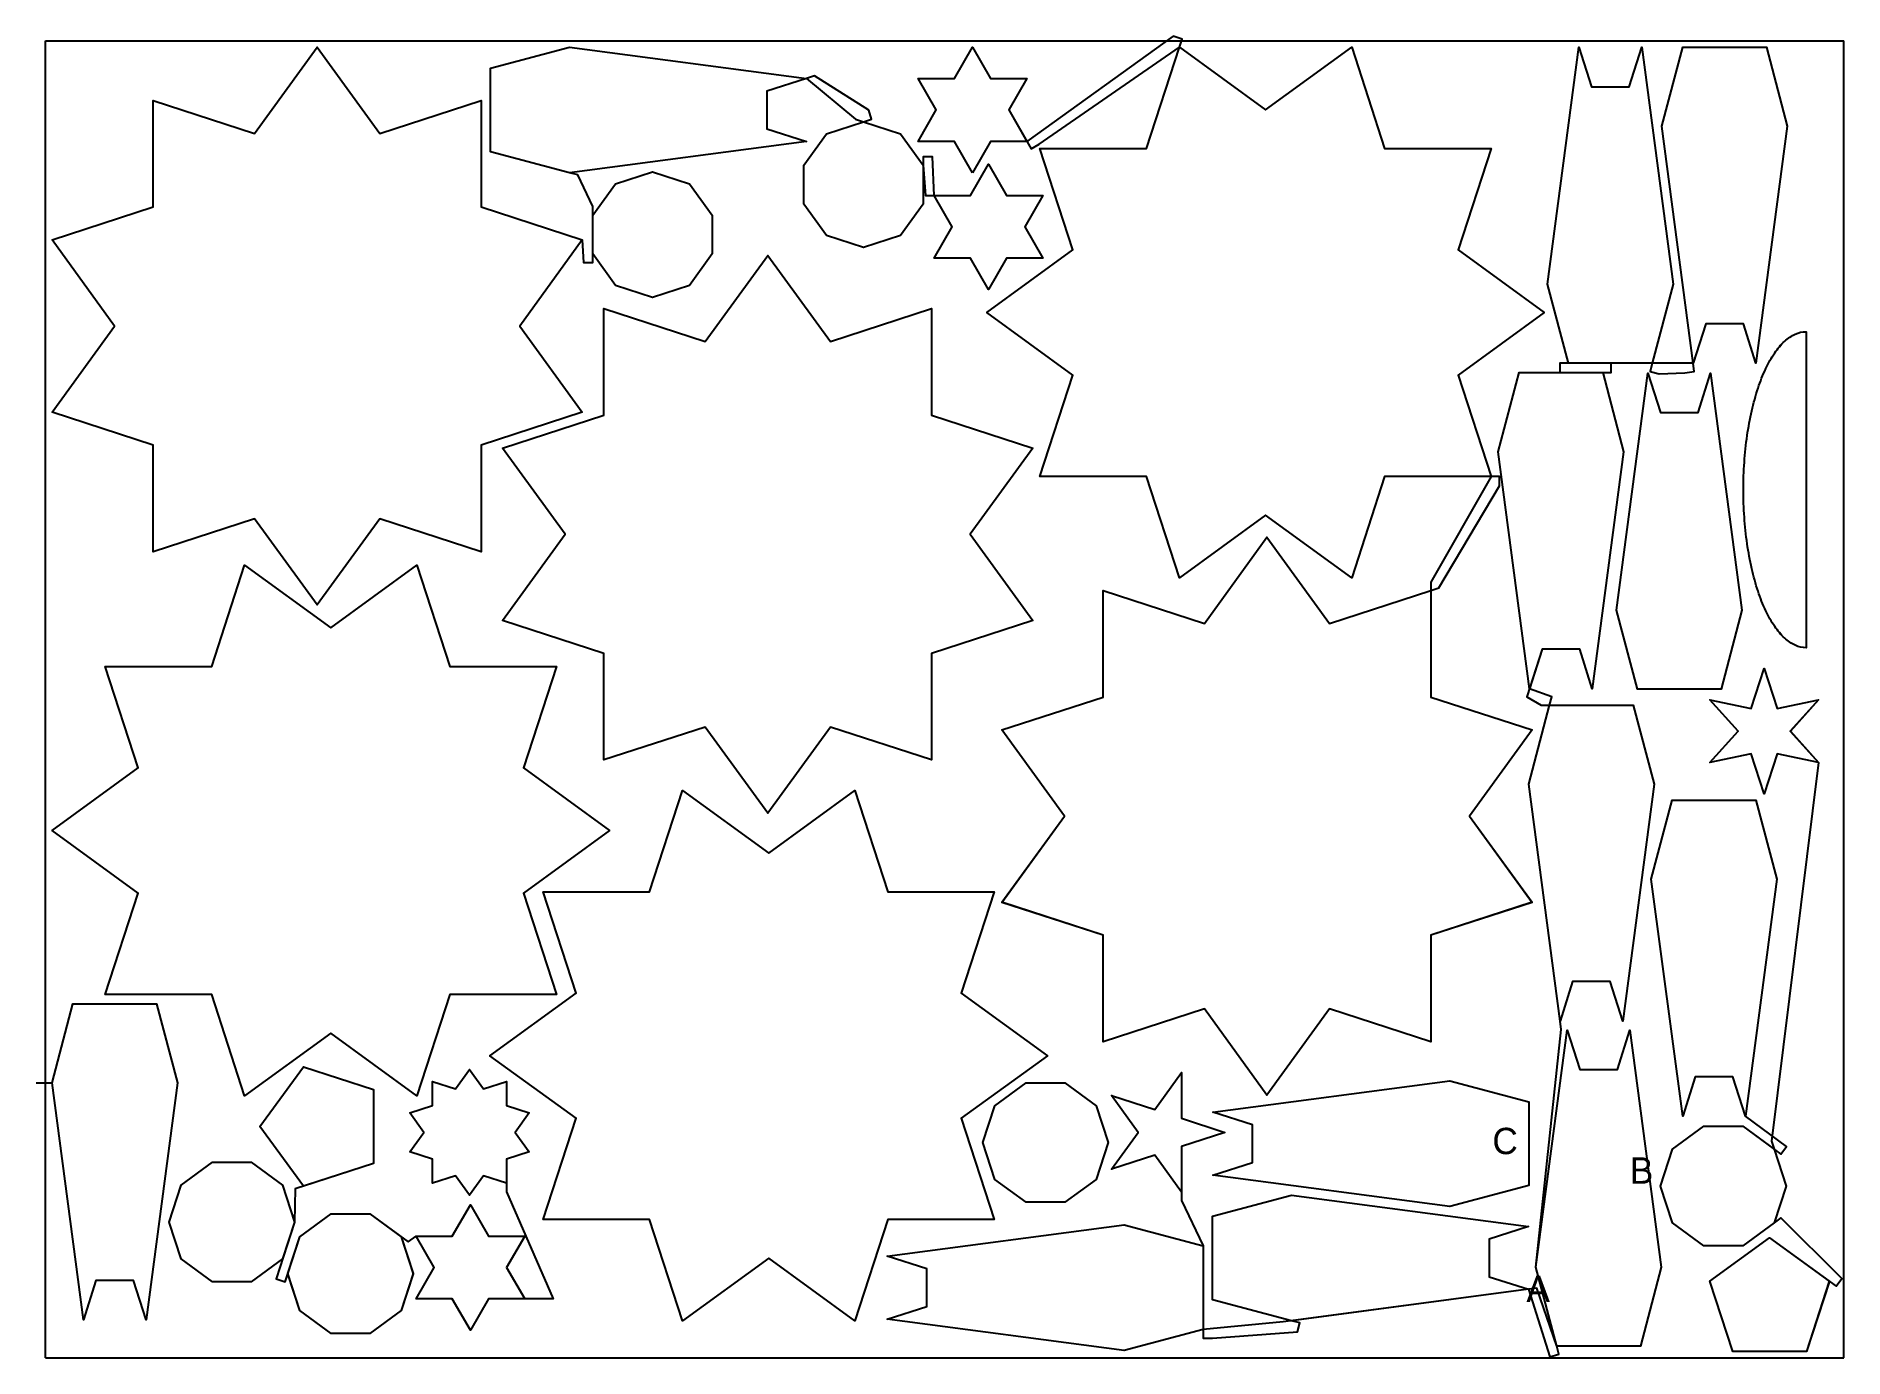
# Model space of a CAD drawing. Extents: x -15 to 2800, y 0 to 2057.
import ezdxf

# ---------------------------------------------------------------- set-up
doc = ezdxf.new("R2010")
doc.units = 0
doc.header["$LTSCALE"] = 41
doc.styles.get("Standard").update_dxf_attribs({"font": 'txt', "height": 1})

msp = doc.modelspace()

# ---------------------------------------------------------------- linework, layer by layer
at = {"layer": 'BORDER_D0_T132.1_RK1_A0_W0_EM1'}
for points in [[(2156.91, 491.92), (1999.21, 543.16), (1901.75, 409.01), (1804.29, 543.16), (1646.59, 491.92), (1646.59, 657.73), (1488.89, 708.97), (1586.35, 843.11), (1488.89, 977.26), (1646.59, 1028.49), (1646.59, 1194.31), (1804.29, 1143.07), (1901.75, 1277.21), (1999.21, 1143.07), (2156.91, 1194.31), (2169.49, 1198.39), (2263.96, 1357.29), (2263.96, 1371.99), (2084.92, 1371.99), (2033.68, 1214.29), (1899.53, 1311.75), (1765.39, 1214.29), (1714.15, 1371.99), (1548.34, 1371.99), (1599.58, 1529.68), (1465.43, 1627.15), (1599.58, 1724.61), (1548.34, 1882.3), (1714.15, 1882.3), (1765.39, 2040), (1769.48, 2052.58), (1755.5, 2057.13), (1527.94, 1893.39), (1471.51, 1893.39), (1443.3, 1844.52)], [(835.71, 1471.76), (678.01, 1420.52), (678.01, 1254.71), (520.32, 1305.94), (422.85, 1171.8), (325.39, 1305.94), (167.7, 1254.71), (167.7, 1420.52), (10, 1471.76), (107.46, 1605.9), (10, 1740.04), (167.7, 1791.28), (167.7, 1957.09), (325.39, 1905.86), (422.85, 2040), (520.32, 1905.86), (678.01, 1957.09), (678.01, 1791.28), (835.71, 1740.04), (837.34, 1704.93), (852.04, 1704.93), (852.04, 1791.79), (828.51, 1841.13), (815.72, 1844.52), (692.75, 1877.1), (692.75, 2007.42), (815.72, 2040), (1184.63, 1991.13), (1260.98, 1927.72), (1273.56, 1923.63), (1331.02, 1904.97), (1366.52, 1856.1), (1370.27, 1809.23), (1439.93, 1809.23), (1468.14, 1858.1), (1496.36, 1809.23), (1552.79, 1809.23), (1524.57, 1760.36), (1552.79, 1711.49)], [(1443.3, 1844.52), (1415.08, 1893.39), (1358.65, 1893.39), (1386.87, 1942.26), (1358.65, 1991.13), (1415.08, 1991.13), (1443.3, 2040), (1471.51, 1991.13), (1527.94, 1991.13), (1499.73, 1942.26), (1534.56, 1881.93), (1547.29, 1889.28), (1765.39, 2040), (1899.53, 1942.54), (2033.68, 2040), (2084.92, 1882.3), (2250.73, 1882.3), (2199.49, 1724.61), (2333.63, 1627.15), (2199.49, 1529.68), (2250.73, 1371.99), (2156.91, 1207.54), (2156.91, 1028.49), (2314.6, 977.26), (2217.14, 843.11), (2314.6, 708.97), (2156.91, 657.73), (2156.91, 491.92)], [(1768.71, 258.01), (1726.97, 315.46), (1659.43, 293.52), (1701.17, 350.97), (1659.43, 408.42), (1726.97, 386.47), (1768.71, 443.92), (1768.71, 372.91), (1836.24, 350.97), (1768.71, 329.02), (1768.71, 244.78), (1802.5, 174.39), (1802.5, 30.84), (1817.2, 30.84), (1949.17, 40.22), (1952.94, 54.43), (1940.15, 57.82), (1817.18, 90.4), (1817.18, 220.72), (1940.15, 253.3), (2309.06, 204.43), (2247.57, 184.88), (2247.57, 126.24), (2309.06, 106.69), (2342.03, 1.76), (2356.24, 5.53), (2352.86, 18.32), (2320.28, 141.29), (2359.9, 511.07), (2358.16, 524.18), (2309.29, 893.09), (2341.87, 1016.06), (2345.26, 1028.85), (2310.55, 1041.5), (2261.68, 1410.41), (2294.26, 1533.38), (2437.81, 1533.38), (2437.81, 1548.08), (2371.26, 1548.12), (2338.69, 1671.09), (2387.55, 2040), (2407.1, 1978.52), (2465.75, 1978.52), (2485.29, 2040), (2534.17, 1671.09), (2501.58, 1548.12), (2498.2, 1535.33), (2512.41, 1531.57), (2552.51, 1533.07), (2567.08, 1535.01), (2565.35, 1548.12), (2516.48, 1917.03), (2549.06, 2040), (2679.38, 2040), (2711.96, 1917.03), (2663.09, 1548.12)], [(1552.79, 1711.49), (1496.36, 1711.49), (1468.14, 1662.62), (1439.93, 1711.49), (1383.5, 1711.49), (1411.71, 1760.36), (1383.5, 1809.23), (1381.22, 1869.33), (1366.52, 1869.33), (1366.52, 1795.69), (1331.02, 1746.82), (1273.56, 1728.15), (1216.11, 1746.82), (1180.61, 1795.69), (1180.61, 1856.1), (1216.11, 1904.97), (1273.56, 1923.63), (1286.15, 1927.72), (1281.6, 1941.7), (1197.24, 1995.14), (1184.63, 1991.13), (1123.15, 1971.58), (1123.15, 1912.94), (1184.63, 1893.39), (815.72, 1844.52)], [(852.04, 1778.56), (887.55, 1827.43), (945, 1846.1), (1002.45, 1827.43), (1037.96, 1778.56), (1037.96, 1718.16), (1002.45, 1669.29), (945, 1650.62), (887.55, 1669.29), (852.04, 1718.16)], [(835.71, 1740.04), (738.25, 1605.9), (835.71, 1471.76)], [(1379.6, 930.62), (1221.9, 981.86), (1124.44, 847.72), (1026.98, 981.86), (869.28, 930.62), (869.28, 1096.44), (711.59, 1147.67), (809.05, 1281.82), (711.59, 1415.96), (869.28, 1467.2), (869.28, 1633.01), (1026.98, 1581.77), (1124.44, 1715.92), (1221.9, 1581.77), (1379.6, 1633.01), (1379.6, 1467.2), (1537.29, 1415.96)], [(2663.09, 1548.12), (2643.54, 1609.6), (2584.89, 1609.6), (2565.35, 1548.12), (2358.03, 1548.12), (2358.03, 1533.42), (2424.58, 1533.38), (2457.16, 1410.41), (2408.29, 1041.5), (2388.74, 1102.98), (2330.1, 1102.98), (2306.54, 1028.89), (2328.64, 1016.06), (2472.19, 1016.06), (2504.77, 893.09), (2455.9, 524.18), (2436.35, 585.67), (2377.71, 585.67), (2358.16, 524.18)], [(2608.78, 1040.88), (2478.46, 1040.88), (2445.88, 1163.85), (2494.75, 1532.76), (2514.3, 1471.27), (2572.94, 1471.27), (2592.49, 1532.76), (2641.36, 1163.85)], [(1537.29, 1415.96), (1439.83, 1281.82), (1537.29, 1147.67), (1379.6, 1096.44), (1379.6, 930.62)], [(2641.36, 1163.85), (2608.78, 1040.88)], [(2760.78, 926.52), (2696.41, 940.29), (2676.14, 877.65), (2655.87, 940.29), (2591.49, 926.52), (2635.61, 975.39), (2591.49, 1024.26), (2655.87, 1010.5), (2676.14, 1073.13), (2696.41, 1010.5), (2760.78, 1024.26), (2716.67, 975.39), (2760.78, 926.52), (2687.25, 337.47), (2691.34, 324.89), (2710, 267.44), (2691.34, 209.99)], [(1260.04, 57.41), (1125.9, 154.87), (991.75, 57.41), (940.52, 215.11), (774.7, 215.11), (825.94, 372.8), (691.8, 470.26), (825.94, 567.73), (774.7, 725.42), (940.52, 725.42), (991.75, 883.12), (1125.9, 785.66), (1260.04, 883.12), (1311.28, 725.42), (1477.09, 725.42), (1425.85, 567.73), (1560, 470.26)], [(2777.41, 119.28), (2741.9, 10), (2627, 10), (2591.49, 119.28), (2684.45, 186.81), (2788.11, 111.5), (2796.75, 123.39), (2702.04, 217.77), (2691.34, 209.99), (2642.47, 174.49), (2582.06, 174.49), (2533.19, 209.99), (2514.52, 267.44), (2533.19, 324.89), (2582.06, 360.4), (2642.47, 360.4), (2702.04, 317.11), (2710.68, 329.01), (2646.85, 376.13), (2627.3, 437.61), (2568.66, 437.61), (2549.11, 376.13), (2500.24, 745.04), (2532.82, 868.01), (2663.14, 868.01), (2695.72, 745.04), (2646.85, 376.13)], [(-14.7, 427.92), (10, 427.92), (42.58, 550.89), (172.9, 550.89), (205.48, 427.92)], [(2320.28, 141.29), (2369.15, 510.2), (2388.69, 448.71), (2447.34, 448.71), (2466.89, 510.2), (2515.76, 141.29), (2483.18, 18.32), (2352.86, 18.32), (2322.17, 108.43), (2309.06, 106.69), (1927.03, 56.08), (1802.5, 44.07), (1679.53, 11.49), (1310.62, 60.36), (1372.1, 79.91), (1372.1, 138.55), (1310.62, 158.1), (1679.53, 206.97), (1802.5, 174.39)], [(401.37, 267.04), (333.83, 360), (401.37, 452.96), (510.65, 417.45), (510.65, 302.55)], [(1560, 470.26), (1425.85, 372.8), (1477.09, 215.11), (1311.28, 215.11), (1260.04, 57.41)], [(205.48, 427.92), (156.61, 59.01), (137.06, 120.5), (78.42, 120.5), (58.87, 59.01), (10, 427.92)], [(717.45, 271.83), (681.94, 283.37), (660, 253.16), (638.06, 283.37), (602.55, 271.83), (602.55, 309.17), (567.04, 320.7), (588.99, 350.9), (567.04, 381.11), (602.55, 392.64), (602.55, 429.98), (638.06, 418.44), (660, 448.64), (681.94, 418.44), (717.45, 429.98), (717.45, 392.64), (752.96, 381.11)], [(1636.07, 277.55), (1587.2, 242.04), (1526.79, 242.04), (1477.92, 277.55), (1459.25, 335), (1477.92, 392.45), (1526.79, 427.96), (1587.2, 427.96)], [(1587.2, 427.96), (1636.07, 392.45), (1654.73, 335), (1636.07, 277.55)], [(752.96, 381.11), (731.01, 350.9), (752.96, 320.7), (717.45, 309.17), (717.45, 258.6), (790.19, 91.76), (689.66, 91.76), (661.44, 42.89), (633.23, 91.76), (576.8, 91.76), (605.01, 140.63), (576.8, 189.5)], [(510.65, 302.55), (388.79, 262.96), (387.74, 211.39), (369.07, 153.94), (320.2, 118.43), (259.8, 118.43), (210.93, 153.94), (192.26, 211.39), (210.93, 268.84), (259.8, 304.35), (320.2, 304.35), (369.07, 268.84), (387.74, 211.39), (359.01, 122.96), (372.99, 118.42), (377.08, 131), (395.75, 188.45), (444.62, 223.96), (505.02, 223.96), (564.59, 180.68), (576.8, 189.5), (633.23, 189.5), (661.44, 238.37), (689.66, 189.5), (746.09, 189.5), (717.87, 140.63), (746.09, 91.76)], [(553.89, 188.45), (572.56, 131), (553.89, 73.55), (505.02, 38.05), (444.62, 38.05), (395.75, 73.55), (377.08, 131)]]:
    msp.add_lwpolyline(points, dxfattribs=at)
msp.add_lwpolyline([(2741.32, 1597.15), (2741.32, 1105.27, -0.106578), (2724.35, 1109.01, -0.081333), (2707.9, 1120.11, -0.056346), (2692.45, 1138.22, -0.039878), (2678.5, 1162.81, -0.02994), (2666.45, 1193.13, -0.023968), (2656.68, 1228.24, -0.020393), (2649.48, 1267.1, -0.01836), (2645.07, 1308.51, -0.017435), (2643.58, 1351.21, -0.017435), (2645.07, 1393.92, -0.01836), (2649.48, 1435.33, -0.020393), (2656.68, 1474.18, -0.023968), (2666.45, 1509.3, -0.02994), (2678.5, 1539.61, -0.039878), (2692.45, 1564.2, -0.056346), (2707.9, 1582.32, -0.081333), (2724.35, 1593.42, -0.106579), (2741.32, 1597.15)], format="xyb", close=True, dxfattribs=at)
for points in [[(578.24, 407.92), (444.1, 505.39), (309.96, 407.92), (258.72, 565.62), (92.91, 565.62), (144.14, 723.32), (10, 820.78), (144.14, 918.24), (92.91, 1075.94), (258.72, 1075.94), (309.96, 1233.63), (444.1, 1136.17), (578.24, 1233.63), (629.48, 1075.94), (795.29, 1075.94), (744.06, 918.24), (878.2, 820.78), (744.06, 723.32), (795.29, 565.62), (629.48, 565.62), (578.24, 407.92)], [(1817.51, 284.41), (1879, 303.96), (1879, 362.6), (1817.51, 382.15), (2186.42, 431.02), (2309.39, 398.44), (2309.39, 268.12), (2186.42, 235.54), (1817.51, 284.41)]]:
    msp.add_lwpolyline(points, close=True, dxfattribs=at)
at = {"layer": 'BORDER_D0_T132_RK1_A0_W0_EM1_RI1_ID0003'}
for points in [[(1273.56, 1728.15), (1216.11, 1746.82), (1180.6, 1795.69), (1180.6, 1856.09), (1216.11, 1904.96), (1273.56, 1923.63), (1331.02, 1904.96), (1366.52, 1856.09), (1366.52, 1795.69), (1331.02, 1746.82), (1273.56, 1728.15)], [(945, 1650.62), (887.55, 1669.29), (852.04, 1718.16), (852.04, 1778.56), (887.55, 1827.43), (945, 1846.1), (1002.46, 1827.43), (1037.96, 1778.56), (1037.96, 1718.16), (1002.46, 1669.29), (945, 1650.62)], [(1654.73, 335.01), (1636.06, 277.56), (1587.19, 242.05), (1526.79, 242.05), (1477.92, 277.56), (1459.25, 335.01), (1477.92, 392.46), (1526.79, 427.96), (1587.19, 427.96), (1636.06, 392.46), (1654.73, 335.01)], [(2710, 267.45), (2691.33, 210), (2642.46, 174.49), (2582.06, 174.49), (2533.19, 210), (2514.52, 267.45), (2533.19, 324.9), (2582.06, 360.4), (2642.46, 360.4), (2691.33, 324.9), (2710, 267.45)], [(387.74, 211.4), (369.07, 153.95), (320.2, 118.44), (259.8, 118.44), (210.93, 153.95), (192.26, 211.4), (210.93, 268.85), (259.8, 304.35), (320.2, 304.35), (369.07, 268.85), (387.74, 211.4)], [(572.56, 131.01), (553.89, 73.56), (505.02, 38.05), (444.62, 38.05), (395.75, 73.56), (377.08, 131.01), (395.75, 188.46), (444.62, 223.96), (505.02, 223.96), (553.89, 188.46), (572.56, 131.01)]]:
    msp.add_lwpolyline(points, close=True, dxfattribs=at)
at = {"layer": 'BORDER_D0_T132_RK1_A0_W0_EM1_RI1_ID0005'}
for points in [[(422.85, 1171.8), (325.39, 1305.94), (167.69, 1254.71), (167.69, 1420.52), (9.99, 1471.76), (107.45, 1605.89), (9.99, 1740.03), (167.69, 1791.27), (167.69, 1957.09), (325.39, 1905.86), (422.85, 2039.99), (520.32, 1905.86), (678.01, 1957.09), (678.01, 1791.27), (835.71, 1740.03), (738.24, 1605.89), (835.71, 1471.76), (678.01, 1420.52), (678.01, 1254.71), (520.32, 1305.94), (422.85, 1171.8)], [(2333.63, 1627.14), (2199.49, 1529.68), (2250.72, 1371.99), (2084.91, 1371.99), (2033.67, 1214.29), (1899.53, 1311.75), (1765.39, 1214.29), (1714.15, 1371.99), (1548.34, 1371.99), (1599.57, 1529.68), (1465.43, 1627.14), (1599.57, 1724.61), (1548.34, 1882.3), (1714.15, 1882.3), (1765.39, 2040), (1899.53, 1942.54), (2033.67, 2040), (2084.91, 1882.3), (2250.72, 1882.3), (2199.49, 1724.61), (2333.63, 1627.14)], [(1124.44, 847.72), (1026.98, 981.86), (869.28, 930.63), (869.28, 1096.44), (711.58, 1147.68), (809.04, 1281.81), (711.58, 1415.95), (869.28, 1467.19), (869.28, 1633.01), (1026.98, 1581.78), (1124.44, 1715.91), (1221.91, 1581.78), (1379.6, 1633.01), (1379.6, 1467.19), (1537.3, 1415.95), (1439.83, 1281.81), (1537.3, 1147.68), (1379.6, 1096.44), (1379.6, 930.63), (1221.91, 981.86), (1124.44, 847.72)], [(1901.76, 1277.22), (1999.22, 1143.08), (2156.91, 1194.3), (2156.91, 1028.49), (2314.61, 977.25), (2217.14, 843.12), (2314.61, 708.98), (2156.91, 657.74), (2156.91, 491.93), (1999.22, 543.16), (1901.76, 409.02), (1804.29, 543.16), (1646.6, 491.93), (1646.6, 657.74), (1488.89, 708.98), (1586.36, 843.12), (1488.89, 977.25), (1646.6, 1028.49), (1646.6, 1194.3), (1804.29, 1143.08), (1901.76, 1277.22)], [(878.2, 820.77), (744.06, 723.31), (795.29, 565.62), (629.48, 565.62), (578.24, 407.92), (444.1, 505.38), (309.96, 407.92), (258.72, 565.62), (92.91, 565.62), (144.14, 723.31), (10, 820.77), (144.14, 918.24), (92.91, 1075.93), (258.72, 1075.93), (309.96, 1233.63), (444.1, 1136.17), (578.24, 1233.63), (629.48, 1075.93), (795.29, 1075.93), (744.06, 918.24), (878.2, 820.77)], [(691.8, 470.27), (825.94, 567.73), (774.71, 725.42), (940.52, 725.42), (991.76, 883.12), (1125.9, 785.66), (1260.04, 883.12), (1311.28, 725.42), (1477.09, 725.42), (1425.86, 567.73), (1560, 470.27), (1425.86, 372.8), (1477.09, 215.11), (1311.28, 215.11), (1260.04, 57.41), (1125.9, 154.87), (991.76, 57.41), (940.52, 215.11), (774.71, 215.11), (825.94, 372.8), (691.8, 470.27)]]:
    msp.add_lwpolyline(points, close=True, dxfattribs=at)
at = {"layer": 'BORDER_D0_T132_RK1_A0_W0_EM1_RI1_ID0006'}
msp.add_lwpolyline([(660, 253.17), (638.05, 283.37), (602.55, 271.84), (602.55, 309.17), (567.04, 320.7), (588.98, 350.91), (567.04, 381.1), (602.55, 392.65), (602.55, 429.97), (638.05, 418.44), (660, 448.65), (681.94, 418.44), (717.46, 429.97), (717.46, 392.65), (752.96, 381.1), (731.02, 350.91), (752.96, 320.7), (717.46, 309.17), (717.46, 271.84), (681.94, 283.37), (660, 253.17)], close=True, dxfattribs=at)
at = {"layer": 'BORDER_D0_T132_RK1_A0_W0_EM1_RI1_ID0007'}
msp.add_lwpolyline([(1836.24, 350.97), (1768.71, 329.02), (1768.71, 258.01), (1726.97, 315.46), (1659.43, 293.52), (1701.17, 350.97), (1659.43, 408.42), (1726.97, 386.47), (1768.71, 443.92), (1768.71, 372.91), (1836.24, 350.97)], close=True, dxfattribs=at)
at = {"layer": 'BORDER_D0_T132_RK1_A0_W0_EM1_RI1_ID0009'}
msp.add_lwpolyline([(2676.14, 877.65), (2655.88, 940.29), (2591.5, 926.52), (2635.61, 975.39), (2591.5, 1024.26), (2655.88, 1010.49), (2676.14, 1073.13), (2696.41, 1010.49), (2760.78, 1024.26), (2716.68, 975.39), (2760.78, 926.52), (2696.41, 940.29), (2676.14, 877.65)], close=True, dxfattribs=at)
at = {"layer": 'BORDER_D0_T132_RK1_A0_W0_EM1_RI1_ID0011'}
for points in [[(1443.3, 1844.51), (1415.09, 1893.38), (1358.66, 1893.38), (1386.88, 1942.25), (1358.66, 1991.12), (1415.09, 1991.12), (1443.3, 2039.99), (1471.52, 1991.12), (1527.94, 1991.12), (1499.74, 1942.25), (1527.94, 1893.38), (1471.52, 1893.38), (1443.3, 1844.51)], [(1468.14, 1662.61), (1439.93, 1711.48), (1383.5, 1711.48), (1411.72, 1760.35), (1383.5, 1809.22), (1439.93, 1809.22), (1468.14, 1858.09), (1496.36, 1809.22), (1552.78, 1809.22), (1524.58, 1760.35), (1552.78, 1711.48), (1496.36, 1711.48), (1468.14, 1662.61)], [(661.44, 42.89), (633.23, 91.76), (576.8, 91.76), (605.02, 140.63), (576.8, 189.5), (633.23, 189.5), (661.44, 238.37), (689.66, 189.5), (746.08, 189.5), (717.88, 140.63), (746.08, 91.76), (689.66, 91.76), (661.44, 42.89)]]:
    msp.add_lwpolyline(points, close=True, dxfattribs=at)
at = {"layer": 'BORDER_D0_T132_RK1_A0_W0_EM1_RI1_ID0015'}
for points in [[(692.75, 1942.26), (692.75, 2007.42), (815.72, 2040), (1184.63, 1991.13), (1123.14, 1971.58), (1123.14, 1912.94), (1184.63, 1893.39), (815.72, 1844.52), (692.75, 1877.1), (692.75, 1942.26)], [(2436.43, 1548.12), (2371.27, 1548.12), (2338.69, 1671.09), (2387.56, 2040), (2407.11, 1978.51), (2465.75, 1978.51), (2485.3, 2040), (2534.17, 1671.09), (2501.59, 1548.12), (2436.43, 1548.12)], [(2614.22, 2040), (2679.38, 2040), (2711.96, 1917.03), (2663.09, 1548.12), (2643.54, 1609.61), (2584.9, 1609.61), (2565.35, 1548.12), (2516.48, 1917.03), (2549.06, 2040), (2614.22, 2040)], [(2359.42, 1533.38), (2424.58, 1533.38), (2457.16, 1410.41), (2408.29, 1041.5), (2388.74, 1102.99), (2330.1, 1102.99), (2310.55, 1041.5), (2261.68, 1410.41), (2294.26, 1533.38), (2359.42, 1533.38)], [(2543.62, 1040.88), (2478.46, 1040.88), (2445.88, 1163.85), (2494.75, 1532.76), (2514.3, 1471.27), (2572.94, 1471.27), (2592.49, 1532.76), (2641.36, 1163.85), (2608.78, 1040.88), (2543.62, 1040.88)], [(2407.03, 1016.06), (2472.19, 1016.06), (2504.77, 893.09), (2455.9, 524.18), (2436.35, 585.67), (2377.71, 585.67), (2358.16, 524.18), (2309.29, 893.09), (2341.87, 1016.06), (2407.03, 1016.06)], [(2597.98, 868.01), (2663.14, 868.01), (2695.72, 745.04), (2646.85, 376.13), (2627.3, 437.62), (2568.66, 437.62), (2549.11, 376.13), (2500.24, 745.04), (2532.82, 868.01), (2597.98, 868.01)], [(107.74, 550.89), (172.9, 550.89), (205.48, 427.92), (156.61, 59.01), (137.06, 120.5), (78.42, 120.5), (58.87, 59.01), (10, 427.92), (42.58, 550.89), (107.74, 550.89)], [(2418.02, 18.32), (2352.86, 18.32), (2320.28, 141.29), (2369.15, 510.2), (2388.7, 448.71), (2447.34, 448.71), (2466.89, 510.2), (2515.76, 141.29), (2483.18, 18.32), (2418.02, 18.32)], [(2309.39, 333.28), (2309.39, 268.12), (2186.42, 235.54), (1817.51, 284.41), (1879, 303.96), (1879, 362.6), (1817.51, 382.15), (2186.42, 431.02), (2309.39, 398.44), (2309.39, 333.28)], [(1817.18, 155.56), (1817.18, 220.72), (1940.15, 253.3), (2309.06, 204.43), (2247.57, 184.88), (2247.57, 126.24), (2309.06, 106.69), (1940.15, 57.82), (1817.18, 90.4), (1817.18, 155.56)], [(1802.5, 109.23), (1802.5, 44.07), (1679.53, 11.49), (1310.62, 60.36), (1372.11, 79.91), (1372.11, 138.55), (1310.62, 158.1), (1679.53, 206.97), (1802.5, 174.39), (1802.5, 109.23)]]:
    msp.add_lwpolyline(points, close=True, dxfattribs=at)
at = {"layer": 'BORDER_D0_T132_RK1_A0_W0_EM1_RI1_ID0020'}
msp.add_lwpolyline([(2741.32, 1351.21), (2741.32, 1105.27, -0.106572), (2724.35, 1109.01, -0.081329), (2707.89, 1120.1, -0.056348), (2692.45, 1138.22, -0.039883), (2678.49, 1162.81, -0.029934), (2666.45, 1193.12, -0.02397), (2656.68, 1228.24, -0.020392), (2649.47, 1267.09, -0.01836), (2645.07, 1308.5, -0.017436), (2643.58, 1351.21, -0.017437), (2645.07, 1393.92, -0.01836), (2649.47, 1435.33, -0.020392), (2656.68, 1474.18, -0.02397), (2666.45, 1509.3, -0.029934), (2678.49, 1539.61, -0.039882), (2692.45, 1564.2, -0.056349), (2707.89, 1582.32, -0.081329), (2724.35, 1593.41, -0.106572), (2741.32, 1597.15), (2741.32, 1351.21)], format="xyb", close=True, dxfattribs=at)
at = {"layer": 'BORDER_D0_T132_RK1_A0_W0_EM1_RI1_ID0025'}
for points in [[(333.83, 360), (401.36, 452.96), (510.64, 417.45), (510.64, 302.55), (401.36, 267.05), (333.83, 360)], [(2684.44, 186.81), (2777.4, 119.28), (2741.89, 10), (2626.99, 10), (2591.49, 119.28), (2684.44, 186.81)]]:
    msp.add_lwpolyline(points, close=True, dxfattribs=at)
at = {"layer": 'FRAME_Z18', "linetype": 'CONTINUOUS'}
for p, q in [((0, 2050), (2800, 2050)), ((0, 0), (0, 2050)), ((2800, 0), (2800, 2050)), ((0, 0), (2800, 0))]:
    msp.add_line(p, q, dxfattribs=at)

# ---------------------------------------------------------------- texts
at = {"layer": 'TEXT'}
for s, p in [('C', (2252.76, 317.03, 18)), ('B', (2466.76, 271.03, 18)), ('A', (2305.76, 87.03, 18))]:
    msp.add_text(s, height=41, dxfattribs=at).set_placement(p)

doc.saveas('drawing.dxf')
